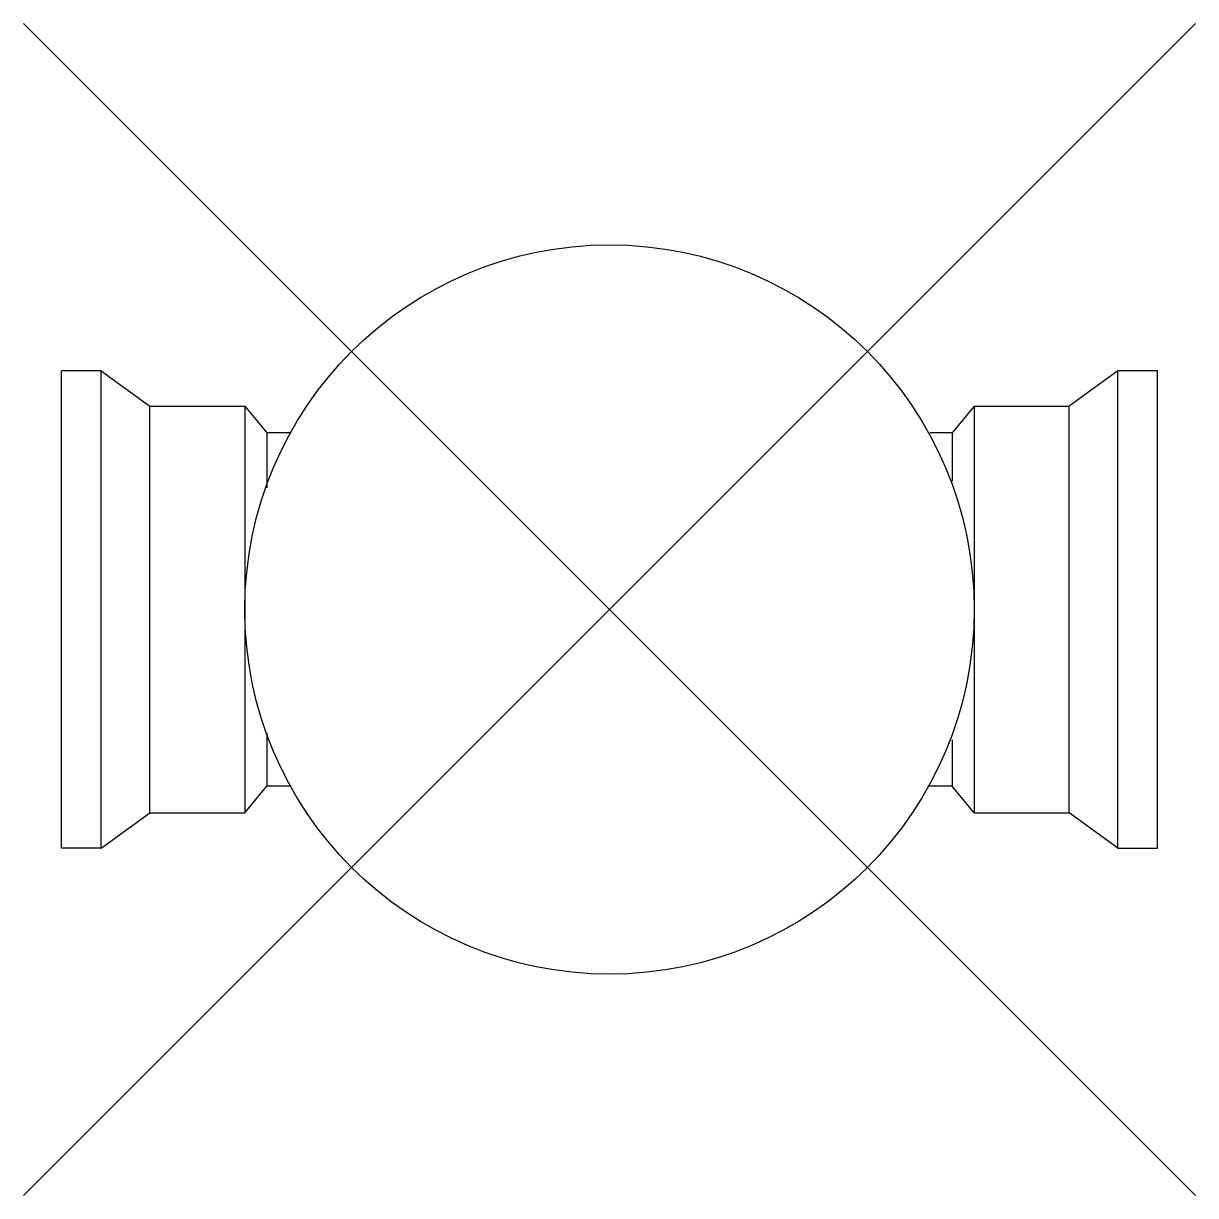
# Model space of a CAD drawing. Header units: metres. Extents: x -0.513 to 0.017, y -0.265 to 0.265.
import ezdxf

# ---------------------------------------------------------------- set-up
doc = ezdxf.new("R2010")
doc.units = ezdxf.units.M
doc.header["$MEASUREMENT"] = 0

msp = doc.modelspace()

# ---------------------------------------------------------------- linework, layer by layer
for p, q in [((-0.51317, -0.26517), (0.01717, 0.26517)), ((0.01717, -0.26517), (-0.51317, 0.26517)), ((-0.496, -0.108), (-0.496, 0.108)), ((-0.478, 0.108), (-0.496, 0.108)), ((-0.478, -0.108), (-0.478, 0.108)), ((-0.478, 0.108), (-0.456, 0.092)), ((-0.018, 0.108), (-0.04, 0.092)), ((-0.018, -0.108), (-0.018, 0.108)), ((0, 0.108), (-0.018, 0.108)), ((0, -0.108), (0, 0.108)), ((-0.456, -0.092), (-0.456, 0.092)), ((-0.456, 0.092), (-0.413, 0.092)), ((-0.413, 0.092), (-0.413, -0.08)), ((-0.413, 0.092), (-0.403, 0.08)), ((-0.083, 0.092), (-0.093, 0.08)), ((-0.083, 0.092), (-0.083, -0.092)), ((-0.083, 0.092), (-0.04, 0.092)), ((-0.04, -0.092), (-0.04, 0.092)), ((-0.392, 0.08), (-0.403, 0.08)), ((-0.403, 0.08), (-0.403, 0.055)), ((-0.093, 0.08), (-0.103, 0.08)), ((-0.093, 0.08), (-0.093, 0.058)), ((-0.403, -0.056), (-0.403, -0.08)), ((-0.093, -0.059), (-0.093, -0.08)), ((-0.413, -0.08), (-0.413, -0.092)), ((-0.413, -0.092), (-0.403, -0.08)), ((-0.392, -0.08), (-0.403, -0.08)), ((-0.093, -0.08), (-0.104, -0.08)), ((-0.083, -0.092), (-0.093, -0.08)), ((-0.083, -0.08), (-0.083, -0.092)), ((-0.478, -0.108), (-0.456, -0.092)), ((-0.456, -0.092), (-0.413, -0.092)), ((-0.083, -0.092), (-0.04, -0.092)), ((-0.018, -0.108), (-0.04, -0.092)), ((-0.478, -0.108), (-0.496, -0.108)), ((-0.018, -0.108), (0, -0.108))]:
    msp.add_line(p, q)
msp.add_circle((-0.248, 0), 0.165)

doc.saveas('drawing.dxf')
